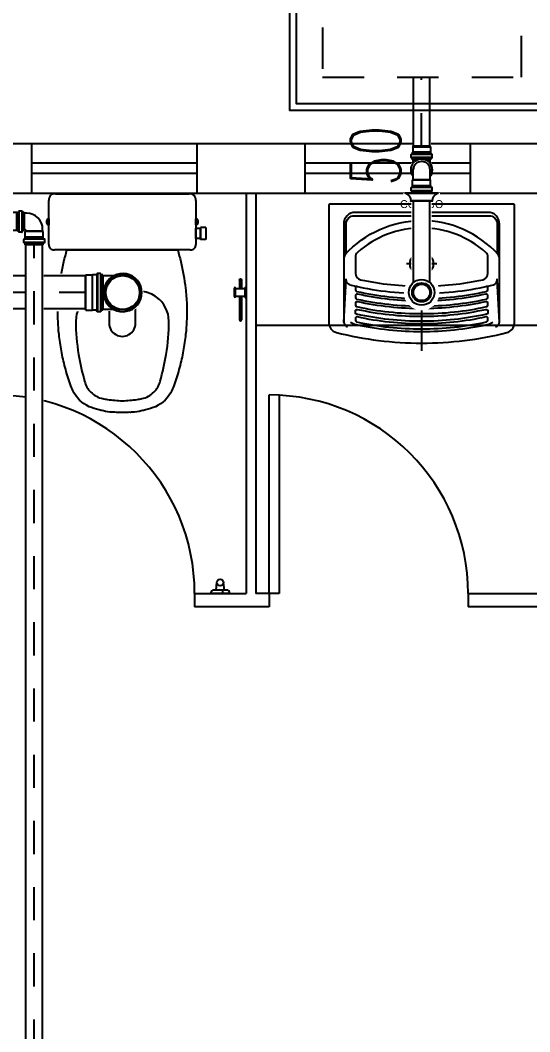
# Model space of a CAD drawing. Header units: inches. Extents: x 542787 to 543192, y 9574025 to 9574373.
# Drawn here: x 543043.16 to 543044.697, y 9574122.021 to 9574125.077 of the extents above; entities that cross this region are included whole.
import ezdxf
from ezdxf.enums import TextEntityAlignment as Align

# ---------------------------------------------------------------- set-up
doc = ezdxf.new("R2010")
doc.units = ezdxf.units.IN
doc.header["$MEASUREMENT"] = 0
for name, pattern in [('DASHDOT', [1, 0.5, -0.25, 0, -0.25]), ('HIDDEN', [0.375, 0.25, -0.125]), ('HIDDEN2', [4.7625, 3.175, -1.5875])]:
    doc.linetypes.add(name, pattern=pattern)
for name, color, linetype in [('EIXO', 8, 'Continuous'), ('I-ARQ', 8, 'Continuous'), ('I-ESGOTO', 6, 'Continuous'), ('I-NORMO_INST', 4, 'Continuous'), ('I-SABAO', 30, 'Continuous'), ('TINTERNO', 8, 'Continuous')]:
    doc.layers.add(name, color=color, linetype=linetype)
doc.styles.add('125', font='ROMANS.SHX', dxfattribs={"width": 0.7, "height": 0.25})
doc.styles.add('25', font='ROMANS.SHX', dxfattribs={"width": 0.7, "height": 0.05})

# ---------------------------------------------------------------- blocks, each defined once
blk = doc.blocks.new('*U108')
at = {"color": 2}
blk.add_wipeout([(0, 0.0569), (5.9025, 0.0569), (5.9025, -0.0569), (0, -0.0569)], dxfattribs=at)
for p, q in [((0, 0.05), (5.9025, 0.05)), ((0, -0.05), (5.9025, -0.05))]:
    blk.add_line(p, q)
at = {"layer": 'EIXO', "linetype": 'DASHDOT', "ltscale": 0.01}
blk.add_line((0, 0), (5.9025, 0), dxfattribs=at)
blk = doc.blocks.new('*U86')
at = {"color": 2}
blk.add_wipeout([(0.0285, 0), (0.0285, -0.3161), (-0.0285, -0.3161), (-0.0285, 0)], dxfattribs=at)
for p, q in [((-0.025, 0), (-0.025, -0.3161)), ((0.025, 0), (0.025, -0.3161))]:
    blk.add_line(p, q)
at = {"layer": 'EIXO', "linetype": 'DASHDOT', "ltscale": 0.01}
blk.add_line((0, 0), (0, -0.3161), dxfattribs=at)
blk = doc.blocks.new('J90100')
at = {"color": 1, "style": '25'}
for tag, flags, p in [('MARCA', 1, (0, -0.1877)), ('QUANT.', 3, (0, -0.2718))]:
    blk.add_attdef(tag, text='', height=0.05, dxfattribs=dict(at, flags=flags)).set_placement(p, align=Align.CENTER)
at = {"color": 2}
blk.add_wipeout([(0.0824, 0.0627), (0.0824, 0.0583), (0.093, 0.0583), (0.0932, 0.058), (0.113, 0.058), (0.1131, 0.0529), (0.1131, -0.0529), (0.113, -0.058), (0.0932, -0.058), (0.093, -0.0583), (0.0824, -0.0583), (0.0824, -0.0627), (0.0614, -0.0627), (0.0614, -0.0583), (0.055, -0.0583), (0.055, -0.0558), (0.0285, -0.0558), (0.0221, -0.0586), (0.016, -0.0606), (0.0052, -0.0624), (-0.0047, -0.0625), (-0.0124, -0.0614), (-0.0226, -0.0584), (-0.0345, -0.0523), (-0.0422, -0.0463), (-0.0467, -0.0418), (-0.0518, -0.0353), (-0.0551, -0.0298), (-0.0582, -0.0233), (-0.0609, -0.0148), (-0.0622, -0.0077), (-0.0627, 0), (-0.0622, 0.0078), (-0.0608, 0.0151), (-0.0589, 0.0215), (-0.0557, 0.0287), (-0.0513, 0.0359), (-0.0444, 0.0442), (-0.0357, 0.0515), (-0.0297, 0.0551), (-0.0226, 0.0584), (-0.0159, 0.0606), (-0.0058, 0.0624), (0.0025, 0.0626), (0.0119, 0.0615), (0.0208, 0.0591), (0.0285, 0.0558), (0.055, 0.0558), (0.055, 0.0583), (0.0614, 0.0583), (0.0614, 0.0627)], dxfattribs=at)
for p, q in [((0.0273, 0.0508), (0.06, 0.0508)), ((0.06, -0.0533), (0.06, 0.0533)), ((0.06, 0.0533), (0.0644, 0.0533)), ((0.0662, 0.0569), (0.0654, 0.054)), ((0.0672, 0.0577), (0.0766, 0.0577)), ((0.0672, -0.0567), (0.0672, 0.0567)), ((0.0766, -0.0567), (0.0766, 0.0567)), ((0.0776, 0.0567), (0.0778, 0.0542)), ((0.0788, 0.0533), (0.0909, 0.0533)), ((0.0909, 0.0533), (0.0912, 0.053)), ((0.1109, 0.053), (0.0912, 0.053)), ((0.1109, 0.053), (0.1131, 0.0508)), ((0.1131, -0.0508), (0.1131, 0.0508)), ((0.0273, -0.0508), (0.06, -0.0508)), ((0.06, -0.0533), (0.0644, -0.0533)), ((0.0662, -0.0569), (0.0654, -0.054)), ((0.0672, -0.0577), (0.0766, -0.0577)), ((0.0776, -0.0567), (0.0778, -0.0542)), ((0.0788, -0.0533), (0.0909, -0.0533)), ((0.0909, -0.0533), (0.0912, -0.053)), ((0.0912, -0.053), (0.1109, -0.053)), ((0.1109, -0.053), (0.1131, -0.0508))]:
    blk.add_line(p, q)
blk.add_circle((0, 0), 0.0533)
for centre, radius, start, end in [((0, 0), 0.0577, 61.785, 298.215), ((0, 0), 0.0577, 298.215, 61.785), ((0.0644, 0.0543), 0.001, 270, 345), ((0.0672, 0.0567), 0.001, 90, 165), ((0.0766, 0.0567), 0.001, 5, 90), ((0.0788, 0.0543), 0.001, 185, 270), ((0.0644, -0.0543), 0.001, 15, 90), ((0.0672, -0.0567), 0.001, 195, 270), ((0.0766, -0.0567), 0.001, 270, 355), ((0.0788, -0.0543), 0.001, 90, 175)]:
    blk.add_arc(centre, radius, start, end)
at = {"layer": 'TINTERNO'}
for p, q in [((0.06, -0.0508), (0.06, 0.0508)), ((0.0652, -0.0533), (0.0652, 0.0533)), ((0.0779, -0.0533), (0.0779, 0.0533)), ((0.0909, 0.0533), (0.0909, -0.0533)), ((0.0912, 0.053), (0.0912, -0.053)), ((0.1109, 0.053), (0.1109, -0.053))]:
    blk.add_line(p, q, dxfattribs=at)
blk.add_circle((0, 0), 0.0511, dxfattribs=at)
at = {"color": 1, "style": '25', "flags": 1}
blk.add_attdef('DESCRICAO', text='', height=0.05, dxfattribs=at).set_placement((0, -0.1085), align=Align.CENTER)
blk = doc.blocks.new('CS')
at = {"color": 2, "ltscale": 0.5}
blk.add_wipeout([(0.302, -0.302), (0.302, 0.302), (-0.302, 0.302), (-0.302, -0.302)], dxfattribs=at)
for p, q in [((0, -0.302), (0, 0.302)), ((0.0161, -0.302), (0.0161, 0.302))]:
    blk.add_line(p, q)
at = {"color": 8}
for p, q in [((0.0161, 0.1585), (0.302, 0.1585)), ((0.0161, 0), (0.302, 0)), ((0.0161, -0.1585), (0.302, -0.1585))]:
    blk.add_line(p, q, dxfattribs=at)
at = {"ltscale": 0.5}
blk.add_lwpolyline([(0.4, -0.4), (0.4, 0.4), (-0.4, 0.4), (-0.4, -0.4)], close=True, dxfattribs=at)
at = {"color": 8, "ltscale": 0.5}
blk.add_lwpolyline([(0.38, -0.38), (0.38, 0.38), (-0.38, 0.38), (-0.38, -0.38)], close=True, dxfattribs=at)
at = {"color": 8, "linetype": 'HIDDEN', "ltscale": 0.5}
blk.add_lwpolyline([(0.3, -0.3), (0.3, 0.3), (-0.3, 0.3), (-0.3, -0.3)], close=True, dxfattribs=at)
blk = doc.blocks.new('SF50')
at = {"color": 8, "linetype": 'Continuous'}
for p, q in [((0.0013, 0.05), (0, 0.05)), ((0, 0.05), (0, -0.05)), ((0.0013, 0.05), (0.0013, -0.05)), ((0.0238, 0.0333), (0.023, 0.0333)), ((0.023, 0.0333), (0.023, -0.0333)), ((0.0246, 0.0325), (0.0246, -0.0325)), ((0.0013, -0.05), (0, -0.05)), ((0.0238, -0.0333), (0.023, -0.0333))]:
    blk.add_line(p, q, dxfattribs=at)
at = {"linetype": 'Continuous'}
for p, q in [((0.2705, 0.025), (0.0246, 0.025)), ((0.2705, -0.025), (0.0246, -0.025))]:
    blk.add_line(p, q, dxfattribs=at)
for radius in [0.0387, 0.025]:
    blk.add_circle((0.3, 0), radius)
at = {"color": 8}
blk.add_circle((0.3, 0), 0.0287, dxfattribs=at)
at = {"linetype": 'Continuous'}
for centre, start, end in [((0.0234, 0.0554), 201.6148, 268.9949), ((0.0234, -0.0554), 91.0051, 158.3852)]:
    blk.add_arc(centre, 0.0238, start, end, dxfattribs=at)
at = {"color": 8, "linetype": 'Continuous'}
for centre, start, end in [((0.0238, 0.0325), 0, 90), ((0.0238, -0.0325), 270, 0)]:
    blk.add_arc(centre, 0.000833, start, end, dxfattribs=at)
at = {"color": 2}
blk.add_wipeout([(0, 0.0557), (0.007, 0.0557), (0.007, 0.0478), (0.0173, 0.039), (0.0304, 0.039), (0.0304, 0.0307), (0.2565, 0.0307), (0.2649, 0.0408), (0.2793, 0.0497), (0.2957, 0.0539), (0.3125, 0.0527), (0.3282, 0.0464), (0.3412, 0.0355), (0.3502, 0.0212), (0.3543, 0.0048), (0.3532, -0.0121), (0.3469, -0.0278), (0.336, -0.0408), (0.3217, -0.0497), (0.3053, -0.0539), (0.2884, -0.0527), (0.2727, -0.0464), (0.2597, -0.0355), (0.2567, -0.0307), (0.0304, -0.0307), (0.0304, -0.039), (0.0173, -0.039), (0.007, -0.0478), (0.007, -0.0557), (0, -0.0557)], dxfattribs=at)
at = {"color": 8, "linetype": 'Continuous'}
for p, q in [((0.0013, 0.05), (0, 0.05)), ((0, 0.05), (0, -0.05)), ((0.0013, 0.05), (0.0013, -0.05)), ((0.0238, 0.0333), (0.023, 0.0333)), ((0.023, 0.0333), (0.023, -0.0333)), ((0.0246, 0.0325), (0.0246, -0.0325)), ((0.0013, -0.05), (0, -0.05)), ((0.0238, -0.0333), (0.023, -0.0333))]:
    blk.add_line(p, q, dxfattribs=at)
at = {"linetype": 'Continuous'}
for p, q in [((0.2705, 0.025), (0.0246, 0.025)), ((0.2705, -0.025), (0.0246, -0.025))]:
    blk.add_line(p, q, dxfattribs=at)
for radius in [0.0387, 0.025]:
    blk.add_circle((0.3, 0), radius)
at = {"color": 8}
blk.add_circle((0.3, 0), 0.0287, dxfattribs=at)
at = {"linetype": 'Continuous'}
for centre, start, end in [((0.0234, 0.0554), 201.6148, 268.9949), ((0.0234, -0.0554), 91.0051, 158.3852)]:
    blk.add_arc(centre, 0.0238, start, end, dxfattribs=at)
at = {"color": 8, "linetype": 'Continuous'}
for centre, start, end in [((0.0238, 0.0325), 0, 90), ((0.0238, -0.0325), 270, 0)]:
    blk.add_arc(centre, 0.000833, start, end, dxfattribs=at)
blk = doc.blocks.new('*U235')
at = {"color": 1, "style": '25'}
for tag, flags, p in [('DESCRICAO', 1, (0, -0.1085)), ('MARCA', 1, (0, -0.1877)), ('QUANT.', 3, (0, -0.2718))]:
    blk.add_attdef(tag, text='', height=0.05, dxfattribs=dict(at, flags=flags)).set_placement(p, align=Align.CENTER)
at = {"color": 2}
blk.add_wipeout([(0.0181, 0.0319), (0.0248, 0.0281), (0.035, 0.034), (0.0492, 0.034), (0.0492, 0.0294), (0.0718, 0.0294), (0.0718, 0), (0.0718, -0.0294), (0.0492, -0.0294), (0.0492, -0.034), (0.035, -0.034), (0.0248, -0.0281), (0.02, -0.0297), (0.0097, -0.0345), (-0.0085, -0.0332), (-0.0203, -0.0299), (-0.0264, -0.0241), (-0.0311, -0.0161), (-0.0341, -0.006), (-0.0341, 0.0054), (-0.0307, 0.0173), (-0.0264, 0.0257), (-0.0173, 0.0319), (-0.0072, 0.0341), (0.0062, 0.0345)], dxfattribs=at)
for p, q in [((0.0364, 0.0311), (0.0356, 0.0281)), ((0.0374, 0.0318), (0.0461, 0.0318)), ((0.0374, -0.0308), (0.0374, 0.0308)), ((0.0461, -0.0308), (0.0461, 0.0308)), ((0.0471, 0.0309), (0.0474, 0.0283)), ((0.0192, 0.0253), (0.0303, 0.0253)), ((0.0303, 0.0273), (0.0347, 0.0273)), ((0.0303, 0.0097), (0.0303, 0.0273)), ((0.0484, 0.0273), (0.053, 0.0273)), ((0.053, 0.0273), (0.0533, 0.0271)), ((0.07, 0.0271), (0.0533, 0.0271)), ((0.07, 0.0271), (0.0718, 0.0253)), ((0.0718, -0.0253), (0.0718, 0.0253)), ((0.0192, -0.0253), (0.0303, -0.0253)), ((0.0303, -0.0273), (0.0303, -0.0097)), ((0.0303, -0.0273), (0.0347, -0.0273)), ((0.0364, -0.0311), (0.0356, -0.0281)), ((0.0471, -0.0309), (0.0474, -0.0283)), ((0.0484, -0.0273), (0.053, -0.0273)), ((0.053, -0.0273), (0.0533, -0.0271)), ((0.07, -0.0271), (0.0533, -0.0271)), ((0.07, -0.0271), (0.0718, -0.0253)), ((0.0374, -0.0318), (0.0461, -0.0318))]:
    blk.add_line(p, q)
at = {"color": 8}
for p, q in [((0.0303, 0.0253), (0.0303, 0.0097)), ((0.0354, -0.0273), (0.0354, 0.0273)), ((0.0474, -0.0273), (0.0474, 0.0273)), ((0.053, 0.0273), (0.053, -0.0273)), ((0.0533, -0.0271), (0.0533, 0.0271)), ((0.07, 0.0271), (0.07, -0.0271)), ((0.0303, -0.0097), (0.0303, -0.0253))]:
    blk.add_line(p, q, dxfattribs=at)
for radius in [0.0318, 0.0274]:
    blk.add_circle((0, 0), radius)
blk.add_circle((0, 0), 0.0256, dxfattribs=at)
for centre, start, end in [((0.0374, 0.0308), 90, 165), ((0.0461, 0.0308), 5, 90), ((0.0347, 0.0284), 270, 345), ((0.0484, 0.0284), 185, 270), ((0.0347, -0.0284), 15, 90), ((0.0484, -0.0284), 90, 175), ((0.0374, -0.0308), 195, 270), ((0.0461, -0.0308), 270, 355)]:
    blk.add_arc(centre, 0.001, start, end)
blk = doc.blocks.new('*U85')
at = {"color": 1, "style": '25'}
for tag, flags, p in [('DESCRICAO', 1, (0, -0.1085)), ('MARCA', 1, (0, -0.1877)), ('QUANT.', 3, (0, -0.2718))]:
    blk.add_attdef(tag, text='', height=0.05, dxfattribs=dict(at, flags=flags)).set_placement(p, align=Align.CENTER)
at = {"color": 2}
blk.add_wipeout([(-0.0245, -0.0287), (-0.0413, -0.0294), (-0.0514, -0.034), (-0.0656, -0.034), (-0.0656, -0.0294), (-0.07, -0.0294), (-0.07, 0), (-0.07, 0.0294), (-0.0661, 0.0294), (-0.0661, 0.034), (-0.0519, 0.034), (-0.0417, 0.0292), (-0.0182, 0.0297), (-0.0088, 0.0292), (0.01, 0.0277), (0.0196, 0.0239), (0.0234, 0.0192), (0.0273, 0.0124), (0.0297, 0.006), (0.0291, -0.0054), (0.0264, -0.0148), (0.0214, -0.0211), (0.0129, -0.0258), (0.0036, -0.0287), (-0.0055, -0.0287)], dxfattribs=at)
for p, q in [((-0.0639, 0.0311), (-0.0647, 0.0281)), ((-0.0629, 0.0318), (-0.0542, 0.0318)), ((-0.0629, -0.0308), (-0.0629, 0.0308)), ((-0.0534, -0.0308), (-0.0534, 0.0308)), ((-0.0532, 0.0309), (-0.0529, 0.0283)), ((-0.07, -0.0274), (-0.07, 0.0274)), ((-0.07, 0.0274), (-0.0656, 0.0274)), ((-0.0519, 0.0274), (-0.0473, 0.0274)), ((-0.0473, 0.0274), (-0.0471, 0.0272)), ((-0.0471, 0.0272), (-0.0303, 0.0272)), ((-0.0471, 0.0272), (-0.0471, -0.0272)), ((-0.0303, 0.0272), (-0.0303, -0.0272)), ((-0.0303, 0.0272), (-0.0285, 0.0254)), ((-0.0285, 0.0254), (0, 0.0254)), ((-0.07, -0.0274), (-0.0656, -0.0274)), ((-0.0639, -0.0311), (-0.0647, -0.0281)), ((-0.0532, -0.0309), (-0.0529, -0.0283)), ((-0.0519, -0.0274), (-0.0473, -0.0274)), ((-0.0473, -0.0274), (-0.0471, -0.0272)), ((-0.0471, -0.0272), (-0.0303, -0.0272)), ((-0.0303, -0.0272), (-0.0285, -0.0254)), ((-0.0285, -0.0254), (0, -0.0254)), ((-0.0629, -0.0318), (-0.0542, -0.0318))]:
    blk.add_line(p, q)
at = {"color": 8}
for p, q in [((-0.0649, -0.0274), (-0.0649, 0.0274)), ((-0.0529, -0.0274), (-0.0529, 0.0274)), ((-0.0473, 0.0274), (-0.0473, -0.0274)), ((-0.0285, 0.0254), (-0.0285, -0.0254))]:
    blk.add_line(p, q, dxfattribs=at)
for centre, radius, start, end in [((-0.0629, 0.0308), 0.001, 90, 165), ((-0.0542, 0.0308), 0.001, 5, 90), ((-0.0656, 0.0283), 0.001, 270, 345), ((-0.0519, 0.0283), 0.001, 185, 270), ((0, 0), 0.0254, 270, 90), ((-0.0656, -0.0283), 0.001, 15, 90), ((-0.0519, -0.0283), 0.001, 90, 175), ((-0.0629, -0.0308), 0.001, 195, 270), ((-0.0542, -0.0308), 0.001, 270, 355)]:
    blk.add_arc(centre, radius, start, end)
blk = doc.blocks.new('*U229')
at = {"color": 2}
blk.add_wipeout([(0.0285, 0), (0.0285, -3.6548), (-0.0285, -3.6548), (-0.0285, 0)], dxfattribs=at)
for p, q in [((-0.025, 0), (-0.025, -3.6548)), ((0.025, 0), (0.025, -3.6548))]:
    blk.add_line(p, q)
at = {"layer": 'EIXO', "linetype": 'DASHDOT', "ltscale": 0.01}
blk.add_line((0, 0), (0, -3.6548), dxfattribs=at)
blk = doc.blocks.new('*U221')
at = {"color": 1, "style": '25'}
for tag, flags, p in [('DESCRICAO', 1, (0, -0.1085)), ('MARCA', 1, (0, -0.1877)), ('QUANT.', 3, (0, -0.2718))]:
    blk.add_attdef(tag, text='', height=0.05, dxfattribs=dict(at, flags=flags)).set_placement(p, align=Align.CENTER)
at = {"color": 2}
blk.add_wipeout([(0.049, 0.034), (0.0494, 0.0295), (0.0554, 0.0295), (0.0554, 0.0293), (0.0709, 0.0293), (0.0718, 0.0262), (0.0718, -0.0262), (0.0709, -0.0293), (0.0541, -0.0293), (0.0539, -0.0295), (0.0494, -0.0295), (0.049, -0.034), (0.035, -0.034), (0.0338, -0.0295), (0.0281, -0.0295), (0.0281, -0.0275), (0.0235, -0.0275), (0.0141, -0.0266), (0.0037, -0.0235), (-0.0028, -0.0202), (-0.011, -0.014), (-0.0153, -0.0095), (-0.0193, -0.0042), (-0.0218, 0.0001), (-0.0244, 0.0059), (-0.026, 0.0113), (-0.0273, 0.019), (-0.0275, 0.0235), (-0.0275, 0.0276), (-0.0293, 0.0294), (-0.0293, 0.0462), (-0.0295, 0.0464), (-0.0295, 0.0509), (-0.034, 0.0513), (-0.034, 0.0653), (-0.0295, 0.0665), (-0.0295, 0.07), (0.0295, 0.07), (0.0295, 0.0665), (0.034, 0.0653), (0.034, 0.0513), (0.0295, 0.0509), (0.0295, 0.0449), (0.0293, 0.0449), (0.0293, 0.0295), (0.0338, 0.0295), (0.035, 0.034)], dxfattribs=at)
for p, q in [((-0.0318, 0.0629), (-0.0318, 0.0542)), ((-0.0311, 0.0639), (-0.0281, 0.0647)), ((-0.0308, 0.0629), (0.0308, 0.0629)), ((-0.0274, 0.07), (0.0273, 0.07)), ((-0.0274, 0.07), (-0.0274, 0.0656)), ((0.0273, 0.07), (0.0273, 0.0656)), ((0.0311, 0.0639), (0.0281, 0.0647)), ((0.0318, 0.0629), (0.0318, 0.0542)), ((-0.0309, 0.0532), (-0.0283, 0.0529)), ((-0.0308, 0.0534), (0.0308, 0.0534)), ((-0.0274, 0.0519), (-0.0274, 0.0473)), ((-0.0274, 0.0473), (-0.0272, 0.0471)), ((-0.0272, 0.0471), (-0.0272, 0.0303)), ((-0.0272, 0.0471), (0.0271, 0.0471)), ((0.0273, 0.0473), (0.0271, 0.0471)), ((0.0271, 0.0471), (0.0271, 0.0303)), ((0.0273, 0.0519), (0.0273, 0.0473)), ((0.0309, 0.0532), (0.0283, 0.0529)), ((0.0364, 0.0311), (0.0356, 0.0281)), ((0.0374, 0.0318), (0.0461, 0.0318)), ((0.0374, -0.0308), (0.0374, 0.0308)), ((0.0469, -0.0308), (0.0469, 0.0308)), ((0.0471, 0.0309), (0.0474, 0.0283)), ((-0.0272, 0.0303), (-0.0254, 0.0285)), ((-0.0272, 0.0303), (0.0271, 0.0303)), ((-0.0254, 0.0285), (-0.0254, 0.0235)), ((0.0271, 0.0303), (0.0253, 0.0285)), ((0.0253, 0.0285), (0.0253, 0.0263)), ((0.0263, 0.0253), (0.0303, 0.0253)), ((0.0303, -0.0274), (0.0303, 0.0273)), ((0.0303, 0.0273), (0.0347, 0.0273)), ((0.0484, 0.0273), (0.053, 0.0273)), ((0.053, 0.0273), (0.0532, 0.0271)), ((0.0532, -0.0272), (0.0532, 0.0271)), ((0.0532, 0.0271), (0.07, 0.0271)), ((0.07, -0.0272), (0.07, 0.0271)), ((0.07, 0.0271), (0.0718, 0.0253)), ((0.0235, -0.0254), (0.0303, -0.0254)), ((0.0303, -0.0274), (0.0347, -0.0274)), ((0.0364, -0.0311), (0.0356, -0.0281)), ((0.0471, -0.0309), (0.0474, -0.0283)), ((0.0484, -0.0274), (0.053, -0.0274)), ((0.053, -0.0274), (0.0532, -0.0272)), ((0.0532, -0.0272), (0.07, -0.0272)), ((0.07, -0.0272), (0.0718, -0.0254)), ((0.0374, -0.0318), (0.0461, -0.0318))]:
    blk.add_line(p, q)
at = {"color": 8}
for p, q in [((-0.0274, 0.0649), (0.0273, 0.0649)), ((-0.0274, 0.0529), (0.0273, 0.0529)), ((-0.0274, 0.0473), (0.0273, 0.0473)), ((-0.0254, 0.0285), (0.0253, 0.0285)), ((0.0303, 0.0253), (0.0303, -0.0254)), ((0.0354, -0.0274), (0.0354, 0.0273)), ((0.0474, -0.0274), (0.0474, 0.0273)), ((0.053, -0.0274), (0.053, 0.0273)), ((0.0718, -0.0254), (0.0718, 0.0253))]:
    blk.add_line(p, q, dxfattribs=at)
for centre, radius, start, end in [((-0.0308, 0.0629), 0.001, 105, 180), ((-0.0284, 0.0656), 0.001, 285, 360), ((0.0283, 0.0656), 0.001, 180, 255), ((0.0308, 0.0629), 0.001, 360, 75), ((-0.0308, 0.0542), 0.001, 180, 265), ((-0.0284, 0.0519), 0.001, 360, 85), ((0.0283, 0.0519), 0.001, 95, 180), ((0.0308, 0.0542), 0.001, 275, 360), ((0.0374, 0.0308), 0.001, 90, 165), ((0.0461, 0.0308), 0.001, 5, 90), ((0.0235, 0.0235), 0.0489, 180, 270), ((0.0263, 0.0263), 0.001, 180, 270), ((0.0347, 0.0283), 0.001, 270, 345), ((0.0484, 0.0283), 0.001, 185, 270), ((0.0347, -0.0284), 0.001, 15, 90), ((0.0484, -0.0284), 0.001, 90, 175), ((0.0374, -0.0308), 0.001, 195, 270), ((0.0461, -0.0308), 0.001, 270, 355)]:
    blk.add_arc(centre, radius, start, end)

msp = doc.modelspace()

# ---------------------------------------------------------------- linework, layer by layer
at = {"layer": 'I-ARQ'}
for p, q in [((543038.971, 9574124.7045), (543044.916, 9574124.7045)), ((543038.971, 9574124.7045), (543044.916, 9574124.7045)), ((543038.971, 9574124.5545), (543043.871, 9574124.5545)), ((543038.971, 9574124.5545), (543043.871, 9574124.5545)), ((543043.2666, 9574124.5527), (543043.669, 9574124.5527)), ((543043.841, 9574124.5545), (543043.841, 9574123.3445)), ((543043.871, 9574124.5545), (543044.916, 9574124.5545)), ((543043.871, 9574124.5545), (543043.871, 9574123.3445)), ((543043.871, 9574124.5545), (543044.916, 9574124.5545)), ((543043.2458, 9574124.3994), (543043.2458, 9574124.5318)), ((543043.6898, 9574124.5318), (543043.6898, 9574124.3994)), ((543044.371, 9574124.5386), (543044.371, 9574124.0783)), ((543043.6728, 9574124.3827), (543043.2628, 9574124.3827)), ((543043.8212, 9574124.2922), (543043.8212, 9574124.2661)), ((543043.8272, 9574124.2884), (543043.8212, 9574124.2884)), ((543043.8272, 9574124.2863), (543043.8212, 9574124.2863)), ((543043.8272, 9574124.2822), (543043.8212, 9574124.2822)), ((543043.8272, 9574124.2922), (543043.8272, 9574124.2661)), ((543044.136, 9574124.1632), (543044.143, 9574124.2921)), ((543044.606, 9574124.1632), (543044.599, 9574124.2921)), ((543043.806, 9574124.2416), (543043.806, 9574124.2674)), ((543043.8095, 9574124.2416), (543043.8095, 9574124.2674)), ((543043.8095, 9574124.2661), (543043.8389, 9574124.2661)), ((543043.8389, 9574124.2395), (543043.8389, 9574124.2695)), ((543043.8095, 9574124.2429), (543043.8389, 9574124.2429)), ((543043.8212, 9574124.2429), (543043.8212, 9574124.1715)), ((543043.8272, 9574124.2429), (543043.8272, 9574124.1715)), ((543043.8272, 9574124.1815), (543043.8212, 9574124.1815)), ((543043.8272, 9574124.1765), (543043.8212, 9574124.1765)), ((543043.8272, 9574124.1732), (543043.8212, 9574124.1732)), ((543043.8271, 9574124.1707), (543043.8214, 9574124.1707)), ((543043.911, 9574123.3445), (543043.911, 9574123.9445)), ((543043.941, 9574123.9445), (543043.941, 9574123.3445)), ((543043.7508, 9574123.3545), (543043.7533, 9574123.378)), ((543043.7759, 9574123.3545), (543043.7733, 9574123.378)), ((543043.686, 9574123.3445), (543043.841, 9574123.3445)), ((543043.686, 9574123.3445), (543043.686, 9574123.3045)), ((543043.7361, 9574123.3445), (543043.7361, 9574123.3495)), ((543043.7909, 9574123.3445), (543043.7361, 9574123.3445)), ((543043.7859, 9574123.3545), (543043.7411, 9574123.3545)), ((543043.771, 9574123.3445), (543043.771, 9574123.3545)), ((543043.7909, 9574123.3445), (543043.7909, 9574123.3495)), ((543043.911, 9574123.3445), (543043.871, 9574123.3445)), ((543043.911, 9574123.3445), (543043.911, 9574123.3045)), ((543043.941, 9574123.3445), (543043.911, 9574123.3445)), ((543044.511, 9574123.3445), (543044.511, 9574123.3045)), ((543044.511, 9574123.3445), (543045.501, 9574123.3445)), ((543044.511, 9574123.3445), (543044.511, 9574123.3045)), ((543043.846, 9574123.3045), (543043.686, 9574123.3045)), ((543043.911, 9574123.3045), (543043.691, 9574123.3045)), ((543045.531, 9574123.3045), (543044.511, 9574123.3045))]:
    msp.add_line(p, q, dxfattribs=at)
at = {"layer": 'I-ARQ', "linetype": 'HIDDEN2'}
for p, q in [((543043.1935, 9574124.7045), (543043.1935, 9574124.5545)), ((543043.1935, 9574124.7045), (543043.1935, 9574124.5545)), ((543043.6935, 9574124.5545), (543043.6935, 9574124.7045)), ((543043.6935, 9574124.5545), (543043.6935, 9574124.7045)), ((543044.0185, 9574124.7045), (543044.0185, 9574124.5545)), ((543044.0185, 9574124.7045), (543044.0185, 9574124.5545)), ((543044.5185, 9574124.5545), (543044.5185, 9574124.7045)), ((543044.5185, 9574124.5545), (543044.5185, 9574124.7045)), ((543043.6935, 9574124.6445), (543043.1935, 9574124.6445)), ((543043.6935, 9574124.6445), (543043.1935, 9574124.6445)), ((543044.5185, 9574124.6445), (543044.0185, 9574124.6445)), ((543044.5185, 9574124.6445), (543044.0185, 9574124.6445)), ((543043.1935, 9574124.6145), (543043.6935, 9574124.6145)), ((543043.1935, 9574124.6145), (543043.6935, 9574124.6145)), ((543044.0185, 9574124.6145), (543044.5185, 9574124.6145)), ((543044.0185, 9574124.6145), (543044.5185, 9574124.6145)), ((543045.501, 9574124.1545), (543043.871, 9574124.1545))]:
    msp.add_line(p, q, dxfattribs=at)
at = {"layer": 'I-ARQ', "linetype": 'ByBlock'}
for p, q in [((543043.7198, 9574124.4507), (543043.7038, 9574124.4507)), ((543043.7038, 9574124.4147), (543043.7038, 9574124.4507)), ((543043.7198, 9574124.4507), (543043.7198, 9574124.4147)), ((543043.7198, 9574124.4147), (543043.7038, 9574124.4147))]:
    msp.add_line(p, q, dxfattribs=at)
at = {"layer": 'I-ARQ'}
for points in [[(543044.091, 9574124.1627, 0.342862), (543044.1136, 9574124.1336, 0.062239), (543044.371, 9574124.1012, 0.062209), (543044.6284, 9574124.1331, 0.343429), (543044.651, 9574124.1622), (543044.651, 9574124.5172, 0.414214), (543044.647, 9574124.5212), (543044.095, 9574124.5212, 0.414214), (543044.091, 9574124.5172), (543044.091, 9574124.1627)], [(543044.606, 9574124.3598), (543044.606, 9574124.4612, 0.414214), (543044.571, 9574124.4962), (543044.371, 9574124.4962), (543044.171, 9574124.4962, 0.414214), (543044.136, 9574124.4612), (543044.136, 9574124.3598)], [(543044.1403, 9574124.3691, -0.211535), (543044.371, 9574124.4712, -0.216945)], [(543044.143, 9574124.372), (543044.143, 9574124.4612, -0.414214), (543044.168, 9574124.4862), (543044.371, 9574124.4862), (543044.574, 9574124.4862, -0.414214), (543044.599, 9574124.4612), (543044.599, 9574124.372)], [(543044.6017, 9574124.3691, 0.211535), (543044.371, 9574124.4712, 0.216945)], [(543044.571, 9574124.3122), (543044.571, 9574124.3603, 0.213041), (543044.5644, 9574124.3752, 0.18486), (543044.371, 9574124.4492, 0.18486), (543044.1777, 9574124.3752, 0.213041), (543044.171, 9574124.3603), (543044.171, 9574124.3122)], [(543044.136, 9574124.3598), (543044.136, 9574124.1654, 0.351315), (543044.1477, 9574124.1507, 0.351315)], [(543044.5943, 9574124.1507, 0.351315), (543044.606, 9574124.1654), (543044.606, 9574124.3598)], [(543044.171, 9574124.3122, 0.353644), (543044.1868, 9574124.2926, 0.053117), (543044.371, 9574124.2732, 0.053117), (543044.5552, 9574124.2926, 0.353644), (543044.571, 9574124.3122)], [(543044.1544, 9574124.2776, -0.344711), (543044.143, 9574124.2921), (543044.143, 9574124.2959)], [(543044.5876, 9574124.2776, 0.344711), (543044.599, 9574124.2921), (543044.599, 9574124.2959)], [(543044.1771, 9574124.2722, 0.47929), (543044.171, 9574124.2674), (543044.171, 9574124.2622, 0.352342), (543044.1749, 9574124.2574, 0.054267), (543044.371, 9574124.2362, 0.054267), (543044.5671, 9574124.2574, 0.352342), (543044.571, 9574124.2622), (543044.571, 9574124.2674, 0.47929), (543044.5649, 9574124.2722)], [(543044.1562, 9574124.1645, 0.116463), (543044.1732, 9574124.1575, 0.054267), (543044.371, 9574124.1362, 0.054267)], [(543044.371, 9574124.1362, 0.054267), (543044.5688, 9574124.1575, 0.116463), (543044.5858, 9574124.1645)]]:
    msp.add_lwpolyline(points, format="xyb", dxfattribs=at)
at = {"layer": 'I-ARQ', "linetype": 'ByBlock'}
for points in [[(543043.2458, 9574124.4767), (543043.2458, 9574124.4587), (543043.2429, 9574124.4587, -0.197763), (543043.2428, 9574124.4588, -0.161404), (543043.2398, 9574124.4677, -0.158802), (543043.2428, 9574124.4765, -0.197763), (543043.2429, 9574124.4767)], [(543043.6927, 9574124.4767, -0.197763), (543043.6929, 9574124.4765, -0.15883), (543043.6958, 9574124.4677, -0.161377), (543043.6929, 9574124.4588, -0.197763), (543043.6927, 9574124.4587), (543043.6898, 9574124.4587), (543043.6898, 9574124.4767)]]:
    msp.add_lwpolyline(points, format="xyb", close=True, dxfattribs=at)
msp.add_lwpolyline([(543043.7038, 9574124.4482), (543043.7038, 9574124.4172), (543043.6898, 9574124.4172), (543043.6898, 9574124.4482)], close=True, dxfattribs=at)
at = {"layer": 'I-ARQ'}
for points in [[(543043.6348, 9574124.3827, 0.003882), (543043.6443, 9574124.3477, -0.024258), (543043.6583, 9574124.2677, -0.02486), (543043.6623, 9574124.2177, -0.033324), (543043.6618, 9574124.1677, -0.02486), (543043.6588, 9574124.1277, -0.012268), (543043.6518, 9574124.0777, -0.015806), (543043.6403, 9574124.0277, -0.026699), (543043.6248, 9574123.9777, -0.021919), (543043.6173, 9574123.9577, -0.174675), (543043.5678, 9574123.9092, -0.045452), (543043.5378, 9574123.8997, -0.022856), (543043.525, 9574123.8965, -0.041289), (543043.4982, 9574123.8925, -0.039166), (543043.4925, 9574123.892, -0.012899), (543043.4907, 9574123.8921, -0.04333), (543043.4678, 9574123.8917, -0.04333), (543043.445, 9574123.8921, -0.052091), (543043.4374, 9574123.8925, -0.041289), (543043.4107, 9574123.8965, -0.022856), (543043.3978, 9574123.8997, -0.045452), (543043.3678, 9574123.9092, -0.174675), (543043.3183, 9574123.9577, -0.021919), (543043.3108, 9574123.9777, -0.026699), (543043.2953, 9574124.0277, -0.015806), (543043.2838, 9574124.0777, -0.012268), (543043.2768, 9574124.1277, -0.02486), (543043.2738, 9574124.1677, -0.033324), (543043.2733, 9574124.2177, -0.02486), (543043.2773, 9574124.2677, -0.024258), (543043.2913, 9574124.3477, 0.003882), (543043.3008, 9574124.3827)], [(543043.3643, 9574124.24, 0.234638), (543043.3273, 9574124.1677, 0.044666), (543043.3359, 9574124.0667, 0.031515), (543043.354, 9574123.9862, 0.151063), (543043.3726, 9574123.9534, 0.148094), (543043.4091, 9574123.9334, 0.031073), (543043.4227, 9574123.9312, 0.035055), (543043.4678, 9574123.9271, 0.035055), (543043.513, 9574123.9312, 0.031073), (543043.5266, 9574123.9334, 0.148094), (543043.563, 9574123.9534, 0.151063), (543043.5817, 9574123.9862, 0.031515), (543043.5998, 9574124.0667, 0.044666), (543043.6083, 9574124.1677, 0.234638), (543043.5714, 9574124.24, 0.129345), (543043.5287, 9574124.2571, 0.041331), (543043.4678, 9574124.2617, 0.041331), (543043.407, 9574124.2571, 0.129345)], [(543044.371, 9574124.2282, -0.054577), (543044.1771, 9574124.2492, 0.47929), (543044.171, 9574124.2444), (543044.171, 9574124.2392, 0.352342), (543044.1749, 9574124.2344, 0.054267), (543044.371, 9574124.2132, 0.054267), (543044.5671, 9574124.2344, 0.352342), (543044.571, 9574124.2392), (543044.571, 9574124.2444, 0.47929), (543044.5649, 9574124.2492, -0.054577)], [(543044.371, 9574124.2052, -0.054577), (543044.1771, 9574124.2262, 0.47929), (543044.171, 9574124.2214), (543044.171, 9574124.2162, 0.352342), (543044.1749, 9574124.2114, 0.054267), (543044.371, 9574124.1902, 0.054267), (543044.5671, 9574124.2114, 0.352342), (543044.571, 9574124.2162), (543044.571, 9574124.2214, 0.47929), (543044.5649, 9574124.2262, -0.054577)], [(543044.371, 9574124.1822, 0.054577), (543044.5649, 9574124.2032, -0.47929), (543044.571, 9574124.1984), (543044.571, 9574124.1932, -0.352342), (543044.5671, 9574124.1884, -0.054267), (543044.371, 9574124.1672, -0.054267), (543044.1749, 9574124.1884, -0.352342), (543044.171, 9574124.1932), (543044.171, 9574124.1984, -0.47929), (543044.1771, 9574124.2032, 0.054577)], [(543044.5649, 9574124.1802, -0.054577), (543044.371, 9574124.1592, -0.054577), (543044.1771, 9574124.1802, 0.47929), (543044.171, 9574124.1754), (543044.171, 9574124.1702, 0.352342), (543044.1749, 9574124.1654, 0.054267), (543044.371, 9574124.1442, 0.054267), (543044.5671, 9574124.1654, 0.352342), (543044.571, 9574124.1702), (543044.571, 9574124.1754, 0.47929)]]:
    msp.add_lwpolyline(points, format="xyb", close=True, dxfattribs=at)
msp.add_lwpolyline([(543044.4171, 9574124.3412), (543044.371, 9574124.3412), (543044.3249, 9574124.3412)], dxfattribs=at)
at = {"layer": 'I-ARQ', "linetype": 'ByBlock'}
msp.add_lwpolyline([(543043.4278, 9574124.2267), (543043.4278, 9574124.1615, 1.002091), (543043.5078, 9574124.1617), (543043.5078, 9574124.2267, 0.054282), (543043.4678, 9574124.231, 0.054282), (543043.4278, 9574124.2267, -1.56536)], format="xyb", dxfattribs=at)
at = {"layer": 'I-ARQ'}
for centre, radius in [((543044.371, 9574124.3412), 0.035), ((543044.371, 9574124.3412), 0.023), ((543043.8242, 9574124.2922), 0.003), ((543043.7633, 9574123.378), 0.01)]:
    msp.add_circle(centre, radius, dxfattribs=at)
for centre, radius, start, end in [((543043.2647, 9574124.5337), 0.019, 84.255, 185.745), ((543043.6709, 9574124.5337), 0.019, 354.255, 95.745), ((543043.2622, 9574124.399), 0.0164, 178.7026, 272.174), ((543043.6735, 9574124.399), 0.0164, 267.826, 1.2974), ((543044.1659, 9574124.3516), 0.031, 145.615, 164.4749), ((543044.5762, 9574124.3516), 0.031, 15.5251, 34.385), ((543044.37, 9574125.1474), 0.8962, 256.0786, 270.0639), ((543044.372, 9574125.1474), 0.8962, 269.9361, 283.9214), ((543043.8078, 9574124.267), 0.00182, 13.2763, 166.7237), ((543043.84, 9574124.2698), 0.00108, 342.7498, 197.2502), ((543043.8078, 9574124.242), 0.00182, 193.2763, 346.7237), ((543043.84, 9574124.2392), 0.00108, 162.7498, 17.2502), ((543043.8242, 9574124.1715), 0.003, 180, 0), ((543043.086, 9574123.3445), 0.6, 0, 90), ((543043.911, 9574123.3445), 0.6, 0, 90), ((543043.7411, 9574123.3495), 0.005, 90, 180), ((543043.7859, 9574123.3495), 0.005, 0, 90)]:
    msp.add_arc(centre, radius, start, end, dxfattribs=at)

# ---------------------------------------------------------------- texts
at = {"layer": 'I-ARQ', "flags": 3}
msp.add_attdef('CODIGO', text='TQ-11-S', height=0.024, dxfattribs=at).set_placement((543044.371, 9574124.5212), align=Align.MIDDLE)
at = {"layer": 'I-NORMO_INST', "style": '125', "width": 0.7}
msp.add_text('50', height=0.15, rotation=90, dxfattribs=at).set_placement((543044.3069, 9574124.5775))

# ---------------------------------------------------------------- next in the draw order: block references
at = {"layer": 'I-ESGOTO'}
for name, p, rotation in [('*U86', (543044.371, 9574124.6963), 180), ('SF50', (543044.371, 9574124.5545), 270)]:
    msp.add_blockref(name, p, dxfattribs=dict(at, rotation=rotation))
at = {"layer": 'I-ESGOTO', "color": 2, "rotation": 180}
msp.add_blockref('*U108', (543043.3774, 9574124.2545), dxfattribs=at)

# ---------------------------------------------------------------- next in the draw order: block references
at = {"layer": 'I-ESGOTO'}
for name, p, rotation in [('*U235', (543044.371, 9574124.6245), 90), ('*U229', (543043.202, 9574120.7577), 180)]:
    msp.add_blockref(name, p, dxfattribs=dict(at, rotation=rotation))
at = {"layer": 'I-ESGOTO', "color": 2, "rotation": 180}
msp.add_blockref('J90100', (543043.469, 9574124.2539), dxfattribs=at)
at = {"layer": 'I-SABAO', "rotation": 90}
msp.add_blockref('CS', (543044.3722, 9574125.2047), dxfattribs=at)

# ---------------------------------------------------------------- next in the draw order: block references
at = {"layer": 'I-ESGOTO'}
for name, p, rotation in [('*U85', (543044.371, 9574124.6245), 90), ('*U221', (543043.202, 9574124.4684), 180)]:
    msp.add_blockref(name, p, dxfattribs=dict(at, rotation=rotation))

doc.saveas('drawing.dxf')
